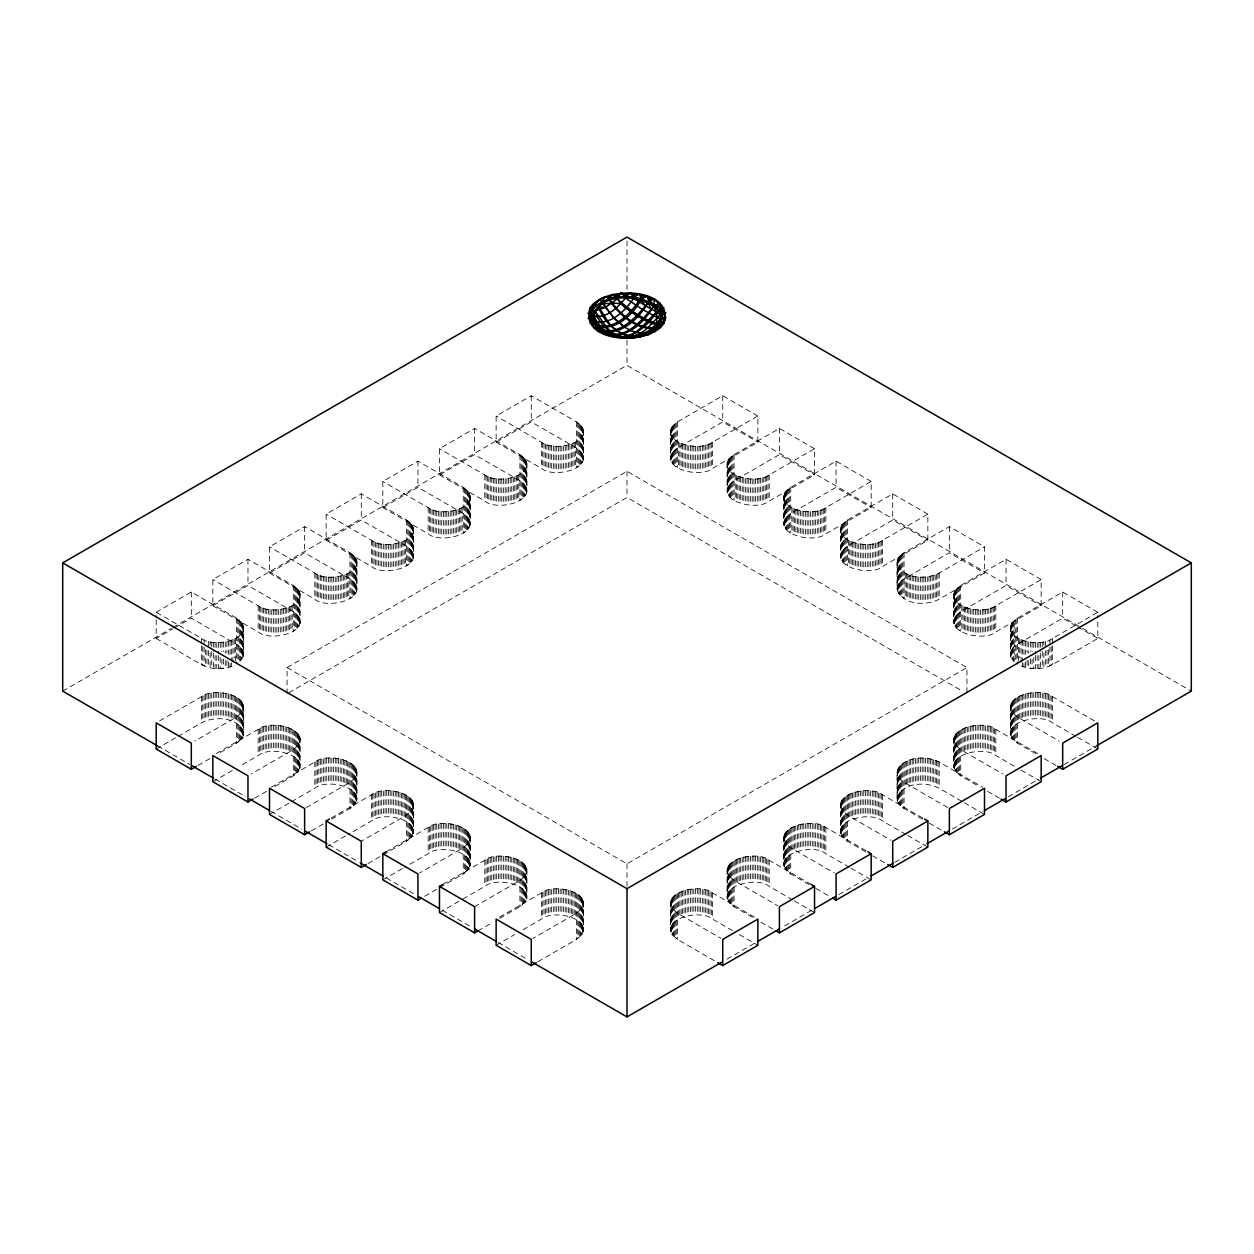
<?xml version="1.0" encoding="UTF-8"?>
<svg xmlns="http://www.w3.org/2000/svg" width="1254" height="1254" viewBox="0 0 1254 1254"><rect width="100%" height="100%" fill="white"/><g stroke="black" fill="none" stroke-linecap="round" stroke-linejoin="round"><path stroke-width="0.75" stroke-dasharray="5 3.75" d="M156.186 612.281L191.313 591.998L236.63 618.175C260.597 637.251 214.073 649.541 201.502 638.443L156.186 612.281L156.186 617.893M243.684 627.988L243.621 655.137L239.859 661.657L239.859 620.479M159.54 720.909L201.502 696.675C214.073 685.577 260.597 697.867 236.63 716.959L194.668 741.177M243.684 707.146L243.684 733.308L242.696 737.227L237.805 742.399L218.165 753.779M269.5 573.031L314.817 599.193C327.388 610.29 373.911 598.001 349.944 578.909L304.628 552.748L269.5 573.031L269.5 546.854L304.628 526.586L349.944 552.748C373.911 571.84 327.388 584.129 314.817 573.031L269.5 546.854M331.479 819.207L349.944 808.548C373.911 789.456 327.388 777.166 314.817 788.264L291.32 801.839M326.15 540.317L371.482 566.479C384.053 577.577 430.561 565.288 406.609 546.211L361.277 520.034L326.15 540.317L326.15 514.156L361.277 493.872L406.609 520.034C430.561 539.126 384.053 551.415 371.482 540.317L326.15 514.156M383.097 854.82L406.609 841.262C430.561 822.169 384.053 809.88 371.482 820.978L347.969 834.537M382.815 507.604L428.131 533.781C440.703 544.863 487.226 532.574 463.259 513.497L417.943 487.32L382.815 507.604L382.815 481.442L417.943 461.158L463.259 487.32C487.226 506.412 440.703 518.701 428.131 507.604L382.815 481.442M439.762 887.534L463.259 873.96C487.226 854.883 440.703 842.594 428.131 853.692L404.634 867.251M439.464 474.89L484.796 501.067C497.368 512.165 543.875 499.876 519.924 480.784L474.592 454.622L439.464 474.89L439.464 448.728L474.592 428.445L519.924 454.622C543.875 473.698 497.368 485.988 484.796 474.89L439.464 448.728M499.782 918.304L519.924 906.673C543.875 887.597 497.368 875.308 484.796 886.39L461.284 899.964M496.129 442.192L541.446 468.353C554.017 479.451 600.541 467.162 576.574 448.07L531.257 421.908L496.129 442.192L496.129 416.014L531.257 395.731L576.574 421.908C600.541 440.985 554.017 453.274 541.446 442.192L496.129 416.014M537.966 961.677L576.574 939.387C600.541 920.295 554.017 908.006 541.446 919.104L521.303 930.734M757.871 416.014L722.743 395.731L677.426 421.908C653.459 440.985 699.983 453.274 712.554 442.192L757.871 416.014L757.871 442.192L712.554 468.353C699.983 479.451 653.459 467.162 677.426 448.07L722.743 421.908L757.871 442.192M754.516 917.16L712.554 892.942C699.983 881.844 653.459 894.133 677.426 913.21L721.066 938.415M814.536 448.728L779.408 428.445L734.076 454.622C710.125 473.698 756.632 485.988 769.204 474.89L814.536 448.728L814.536 474.905L769.204 501.067C756.632 512.165 710.125 499.876 734.076 480.784L779.408 454.622L814.536 474.905M811.181 884.462L769.204 860.228C756.632 849.13 710.125 861.42 734.076 880.512L777.731 905.701M871.185 481.442L836.057 461.158L790.741 487.32C766.774 506.412 813.297 518.701 825.869 507.604L871.185 481.442L871.185 507.604L825.869 533.781C813.297 544.863 766.774 532.589 790.741 513.497L836.057 487.32L871.185 507.604M866.153 850.776L825.869 827.515C813.297 816.417 766.774 828.706 790.741 847.798L834.38 872.988M897.018 562.56L898.522 557.716L902.88 553.469L949.372 526.586L984.5 546.854L984.5 573.031L939.183 599.193C926.11 606.168 901.72 605.321 897.018 588.737L897.018 562.56C901.72 579.144 926.11 580.006 939.183 573.031L984.5 546.854M897.018 588.737L898.522 583.878L902.88 579.646L949.372 552.748L984.5 573.031M922.521 819.207L902.88 807.811L897.989 802.638L897.018 798.735L897.018 772.558C901.72 755.974 926.11 755.112 939.183 762.087L982.822 787.293M897.018 798.735C901.72 782.151 926.11 781.289 939.183 788.264L962.68 801.839M1041.165 579.567L1006.037 559.284L960.705 585.461C936.754 604.538 983.261 616.827 995.833 605.745L1041.165 579.567L1041.165 605.745L995.833 631.906C983.261 643.004 936.754 630.715 960.705 611.623L1006.037 585.461L1041.165 605.745M1037.795 753.607L995.833 729.389C983.261 718.291 936.754 730.58 960.705 749.673L1002.683 773.89M1097.814 612.281L1062.687 591.998L1017.37 618.175C993.403 637.251 1039.927 649.541 1052.498 638.443L1097.814 612.281L1097.814 617.893M1094.46 720.909L1052.498 696.675C1039.927 685.577 993.403 697.867 1017.37 716.959L1059.332 741.177M212.835 605.745L258.167 631.906C270.739 643.004 317.246 630.715 293.295 611.623L247.963 585.461L212.835 605.745L212.835 579.567L247.963 559.284L293.295 585.461C317.246 604.538 270.739 616.827 258.167 605.745L212.835 579.567M274.83 786.493L293.295 775.834C317.246 756.742 270.739 744.453 258.167 755.551L239.702 766.21M927.85 514.156L892.723 493.872L847.39 520.034C823.439 539.126 869.947 551.415 882.518 540.317L927.85 514.156L927.85 540.317L882.518 566.494C869.947 577.577 823.439 565.288 847.39 546.211L892.723 520.034L927.85 540.317M922.803 818.063L882.518 794.801C869.947 783.719 823.439 795.992 847.39 815.084L891.045 840.29M62.7 691.111L171.155 628.505M172.848 627.517L627 365.322L1081.152 627.517M156.186 619.758L156.186 638.443L172.911 628.787M174.588 627.831L191.313 618.175L237.805 645.058L242.163 649.306L243.684 654.149M287.056 693.728L287.056 667.567L627 471.3L966.944 667.567L966.944 693.728M156.186 749.014L176.328 737.383M178.005 736.411L201.502 722.837C214.575 715.862 238.965 716.724 243.684 733.308M288.749 692.757L627 497.462L961.865 690.797M216.19 753.607L258.167 729.389C270.739 718.291 317.246 730.58 293.295 749.657L251.317 773.89M198.022 765.41L209.779 758.623M212.835 781.728L232.978 770.097M271.178 787.293L314.817 762.087C327.388 751.005 373.911 763.294 349.944 782.371L306.305 807.576M254.687 798.124L266.428 791.337M269.5 814.426L289.643 802.795M331.197 818.063L371.482 794.801C384.053 783.719 430.561 795.992 406.609 815.084L361.277 841.262M311.337 830.838L324.77 823.079M326.15 847.14L346.292 835.509M386.169 851.748L428.131 827.515C440.703 816.417 487.226 828.706 463.259 847.798L419.62 872.988M368.002 863.551L381.42 855.792M382.815 879.853L402.957 868.223M442.819 884.462L484.796 860.228C497.368 849.13 543.875 861.42 519.924 880.512L474.592 906.673M424.651 896.249L438.085 888.506M439.464 912.567L459.607 900.936M499.484 917.16L541.446 892.942C554.017 881.844 600.541 894.133 576.574 913.21L532.934 938.415M477.946 930.907L493.057 922.176M287.056 667.567L627 863.818L966.944 667.567M496.129 945.281L514.595 934.606M1076.073 625.903L1062.687 618.175L1017.37 644.337C1010.536 647.142 1007.573 656.908 1014.141 661.657L1014.141 620.479M1021.085 665.921C1031.054 669.918 1042.952 669.73 1052.498 664.62L1097.814 638.443L1097.814 619.758M732.697 930.734L712.554 919.104C699.983 908.006 653.459 920.295 677.426 939.387L716.034 961.677M792.716 899.964L769.204 886.39C756.632 875.308 710.125 887.597 734.076 906.673L754.218 918.304M849.366 867.251L825.869 853.692C813.297 842.594 766.774 854.883 790.741 873.96L814.238 887.534M906.031 834.537L882.518 820.978C869.947 809.88 823.439 822.169 847.39 841.262L870.903 854.82M1014.298 766.21L995.833 755.551C983.261 744.453 936.754 756.742 960.705 775.834L979.17 786.493M1075.995 736.411L1052.498 722.837C1039.927 711.755 993.403 724.044 1017.37 743.12L1035.835 753.779M726.975 959.185L755.786 942.553M784.596 925.922L811.714 910.263M838.832 894.619L867.627 877.988M894.745 862.329L925.248 844.71M952.366 829.066L982.87 811.448M1008.279 796.776L1038.782 779.173M1064.207 764.485L1096.404 745.895M156.186 638.443L201.502 664.62C211.048 669.73 222.946 669.918 232.915 665.921M1082.845 628.505L1191.3 691.111M1077.75 626.859L1097.814 638.443M1077.672 737.383L1097.814 749.014M1044.221 758.623L1055.978 765.41M1021.022 770.097L1041.165 781.728M987.572 791.337L999.313 798.124M964.357 802.795L984.5 814.426M947.695 807.576L902.88 781.65L898.522 777.417L897.018 772.558M929.23 823.079L942.663 830.838M907.708 835.509L927.85 847.14M872.58 855.792L885.998 863.551M851.043 868.223L871.185 879.853M815.915 888.506L829.349 896.249M794.393 900.936L814.536 912.567M760.943 922.176L776.054 930.907M739.405 934.606L757.871 945.281M157.596 745.895L189.793 764.485M215.218 779.173L245.721 796.776M271.13 811.448L301.634 829.066M328.752 844.71L359.255 862.329M386.373 877.988L415.168 894.619M442.286 910.263L469.404 925.922M498.214 942.553L527.025 959.185M1062.687 591.998L1062.687 618.175M1052.498 638.443L1052.498 644.054M1052.498 645.92L1052.498 664.62M1052.498 696.675L1052.498 722.837M1051.228 646.594L1051.228 665.294M1051.228 696.001L1051.228 722.163M1049.896 639.744L1049.896 645.355M1049.896 647.221L1049.896 665.921M1049.896 695.374L1049.896 721.552M1048.485 649.65L1048.485 666.485M1048.485 694.81L1048.485 720.987M1047.012 650.168L1047.012 666.987M1047.012 694.308L1047.012 720.47M1045.475 641.264L1045.475 648.741M1045.475 650.607L1045.475 667.426M1045.475 693.87L1045.475 720.031M1043.892 641.64L1043.892 645.371M1043.892 652.848L1043.892 667.802M1043.892 693.478L1043.892 719.655M1042.262 641.954L1042.262 649.431M1042.262 651.296L1042.262 668.116M1042.262 693.164L1042.262 719.341M1040.601 642.189L1040.601 651.547M1040.601 653.412L1040.601 668.366M1040.601 692.929L1040.601 719.091M1038.908 642.377L1038.908 647.973M1038.908 655.45L1038.908 668.539M1038.908 692.757L1038.908 718.918M1037.215 642.471L1037.215 648.083M1037.215 655.56L1037.215 668.648M1037.215 692.647L1037.215 718.808M1035.49 642.518L1035.49 653.726M1035.49 655.591L1035.49 668.68M1035.49 692.616L1035.49 718.777M1033.782 642.471L1033.782 649.948M1033.782 657.425L1033.782 668.648M1033.782 692.647L1033.782 718.808M1032.073 642.377L1032.073 651.719M1032.073 659.196L1032.073 668.539M1032.073 692.757L1032.073 718.918M1030.38 642.189L1030.38 651.547M1030.38 659.024L1030.38 668.366M1030.38 692.929L1030.38 719.091M1028.719 641.954L1028.719 653.162M1028.719 660.639L1028.719 668.116M1028.719 693.164L1028.719 719.341M1027.089 641.64L1027.089 652.848M1027.089 660.325L1027.089 667.802M1027.089 693.478L1027.089 719.655M1025.506 641.264L1025.506 654.337M1025.506 661.814L1025.506 667.426M1025.506 693.87L1025.506 720.031M1023.969 640.81L1023.969 655.764M1023.969 663.241L1023.969 666.987M1023.969 694.308L1023.969 720.47M1022.496 640.308L1022.496 660.874M1022.496 662.739L1022.496 666.485M1022.496 694.81L1022.496 720.987M1021.085 639.744L1021.085 662.175M1021.085 695.374L1021.085 721.552M1019.753 639.117L1019.753 657.817M1019.753 696.001L1019.753 722.163M1018.499 638.443L1018.499 662.755M1018.499 696.675L1018.499 722.837M1017.37 618.175L1017.37 663.962M1017.37 697.334L1017.37 743.12M1016.195 618.896L1016.195 663.241M1016.195 698.055L1016.195 742.399M1015.113 619.664L1015.113 662.473M1015.113 698.823L1015.113 741.631M1014.141 699.638L1014.141 740.816M1013.263 621.326L1013.263 660.795M1013.263 700.484L1013.263 739.954M1012.495 622.219L1012.495 659.917M1012.495 701.378L1012.495 739.076M1011.837 623.128L1011.837 658.993M1011.837 702.287L1011.837 738.167M1011.304 624.069L1011.304 658.068M1011.304 703.228L1011.304 737.227M1010.881 625.025L1010.881 657.096M1010.881 704.184L1010.881 736.255M1010.567 626.012L1010.567 656.124M1010.567 705.171L1010.567 735.283M1010.379 626.984L1010.379 655.137M1010.379 706.159L1010.379 734.295M1006.037 559.284L1006.037 585.461M995.833 605.745L995.833 631.906M995.833 729.389L995.833 755.551M994.579 606.419L994.579 632.58M994.579 728.715L994.579 754.877M993.246 607.03L993.246 633.207M993.246 728.088L993.246 754.25M991.836 607.594L991.836 633.772M991.836 727.524L991.836 753.685M990.362 608.112L990.362 634.273M990.362 727.022L990.362 753.184M988.826 608.551L988.826 634.712M988.826 726.568L988.826 752.745M987.243 608.927L987.243 635.104M987.243 726.191L987.243 752.369M985.613 609.24L985.613 635.417M985.613 725.878L985.613 752.055M983.951 609.491L983.951 635.653M983.951 725.643L983.951 751.804M982.258 609.663L982.258 635.825M982.258 725.455L982.258 751.632M980.55 609.773L980.55 635.935M980.55 725.361L980.55 751.522M978.841 609.805L978.841 635.966M978.841 725.314L978.841 751.491M977.117 609.773L977.117 635.935M977.117 725.361L977.117 751.522M975.424 609.663L975.424 635.825M975.424 725.455L975.424 751.632M973.731 609.491L973.731 635.653M973.731 725.643L973.731 751.804M972.069 609.24L972.069 635.417M972.069 725.878L972.069 752.055M970.439 608.927L970.439 635.104M970.439 726.191L970.439 752.369M968.856 608.551L968.856 634.712M968.856 726.568L968.856 752.745M967.32 608.112L967.32 634.273M967.32 727.022L967.32 753.184M965.846 607.594L965.846 633.772M965.846 727.524L965.846 753.685M964.436 607.03L964.436 633.207M964.436 728.088L964.436 754.25M963.103 606.419L963.103 632.58M963.103 728.715L963.103 754.877M961.834 605.745L961.834 631.906M961.834 729.389L961.834 755.551M960.705 585.461L960.705 631.248M960.705 730.032L960.705 775.834M959.545 586.182L959.545 630.527M959.545 730.768L959.545 775.113M958.464 586.95L958.464 629.759M958.464 731.537L958.464 774.329M957.476 587.765L957.476 628.944M957.476 732.352L957.476 773.53M956.614 588.628L956.614 628.097M956.614 733.198L956.614 772.668M955.846 589.505L955.846 627.204M955.846 734.092L955.846 771.79M955.187 590.415L955.187 626.295M955.187 735.001L955.187 770.865M954.639 591.355L954.639 625.354M954.639 735.941L954.639 769.925M954.216 592.327L954.216 624.398M954.216 736.897L954.216 768.968M953.918 593.299L953.918 623.41M953.918 737.869L953.918 767.997M953.73 594.286L953.73 622.423M953.73 738.857L953.73 767.009M949.372 526.586L949.372 552.748M939.183 573.031L939.183 599.193M939.183 762.087L939.183 788.264M937.929 573.705L937.929 599.867M937.929 761.413L937.929 787.59M936.581 574.332L936.581 600.494M936.581 760.802L936.581 786.963M935.17 574.896L935.17 601.058M935.17 760.237L935.17 786.399M933.697 575.398L933.697 601.559M933.697 759.72L933.697 785.897M932.161 575.837L932.161 602.014M932.161 759.281L932.161 785.459M930.578 576.213L930.578 602.39M930.578 758.905L930.578 785.067M928.948 576.526L928.948 602.704M928.948 758.592L928.948 784.753M927.286 576.777L927.286 602.939M927.286 758.341L927.286 784.518M925.609 576.95L925.609 603.127M925.609 758.168L925.609 784.346M923.9 577.059L923.9 603.221M923.9 758.059L923.9 784.236M922.176 577.091L922.176 603.268M922.176 758.027L922.176 784.205M920.467 577.059L920.467 603.221M920.467 758.059L920.467 784.236M918.759 576.95L918.759 603.127M918.759 758.168L918.759 784.346M917.066 576.777L917.066 602.939M917.066 758.341L917.066 784.518M915.404 576.526L915.404 602.704M915.404 758.592L915.404 784.753M913.774 576.213L913.774 602.39M913.774 758.905L913.774 785.067M912.191 575.837L912.191 602.014M912.191 759.281L912.191 785.459M910.655 575.398L910.655 601.559M910.655 759.72L910.655 785.897M909.181 574.896L909.181 601.058M909.181 760.237L909.181 786.399M907.771 574.332L907.771 600.494M907.771 760.802L907.771 786.963M906.438 573.705L906.438 599.867M906.438 761.413L906.438 787.59M905.184 573.031L905.184 599.193M905.184 762.087L905.184 788.264M904.056 552.748L904.056 598.55M904.056 762.745L904.056 808.548M902.88 553.469L902.88 597.813M902.88 763.467L902.88 807.811M901.798 554.252L901.798 597.045M901.798 764.25L901.798 807.043M900.827 555.052L900.827 596.23M900.827 765.065L900.827 806.228M899.949 555.914L899.949 595.384M899.949 765.912L899.949 805.381M899.181 556.792L899.181 594.49M899.181 766.79L899.181 804.504M898.522 557.716L898.522 593.581M898.522 767.714L898.522 803.579M897.989 558.657L897.989 592.64M897.989 768.655L897.989 802.638M897.566 559.613L897.566 591.684M897.566 769.611L897.566 801.682M897.253 560.585L897.253 590.712M897.253 770.583L897.253 800.71M892.723 493.872L892.723 520.034M882.518 540.317L882.518 566.494M882.518 794.801L882.518 820.978M881.264 540.991L881.264 567.169M881.264 794.127L881.264 820.304M879.932 541.618L879.932 567.78M879.932 793.516L879.932 819.677M878.521 542.183L878.521 568.344M878.521 792.951L878.521 819.113M877.048 542.684L877.048 568.861M877.048 792.434L877.048 818.611M875.511 543.123L875.511 569.3M875.511 791.995L875.511 818.157M873.928 543.515L873.928 569.677M873.928 791.619L873.928 817.78M872.298 543.828L872.298 569.99M872.298 791.305L872.298 817.467M870.637 544.064L870.637 570.241M870.637 791.055L870.637 817.232M868.944 544.236L868.944 570.413M868.944 790.882L868.944 817.044M867.235 544.346L867.235 570.523M867.235 790.772L867.235 816.95M865.526 544.377L865.526 570.554M865.526 790.741L865.526 816.903M863.802 544.346L863.802 570.523M863.802 790.772L863.802 816.95M862.109 544.236L862.109 570.413M862.109 790.882L862.109 817.044M860.416 544.064L860.416 570.241M860.416 791.055L860.416 817.232M858.755 543.828L858.755 569.99M858.755 791.305L858.755 817.467M857.125 543.515L857.125 569.677M857.125 791.619L857.125 817.78M855.541 543.123L855.541 569.3M855.541 791.995L855.541 818.157M854.005 542.684L854.005 568.861M854.005 792.434L854.005 818.611M852.532 542.183L852.532 568.344M852.532 792.951L852.532 819.113M851.121 541.618L851.121 567.78M851.121 793.516L851.121 819.677M849.789 540.991L849.789 567.169M849.789 794.127L849.789 820.304M848.535 540.317L848.535 566.494M848.535 794.801L848.535 820.978M847.39 520.034L847.39 565.836M847.39 795.459L847.39 841.262M846.231 520.771L846.231 565.115M846.231 796.18L846.231 840.525M845.149 521.539L845.149 564.331M845.149 796.948L845.149 839.757M844.177 522.354L844.177 563.516M844.177 797.763L844.177 838.942M843.299 523.2L843.299 562.67M843.299 798.626L843.299 838.095M842.531 524.094L842.531 561.792M842.531 799.503L842.531 837.202M841.873 525.003L841.873 560.867M841.873 800.428L841.873 836.293M841.324 525.943L841.324 559.927M841.324 801.369L841.324 835.352M840.901 526.899L840.901 558.971M840.901 802.325L840.901 834.396M840.603 527.871L840.603 557.999M840.603 803.297L840.603 833.408M836.057 461.158L836.057 487.32M825.869 507.604L825.869 533.781M825.869 827.515L825.869 853.692M824.615 508.278L824.615 534.455M824.615 826.841L824.615 853.002M823.267 508.905L823.267 535.066M823.267 826.214L823.267 852.391M821.856 509.469L821.856 535.63M821.856 825.649L821.856 851.827M820.382 509.97L820.382 536.148M820.382 825.148L820.382 851.325M818.846 510.425L818.846 536.587M818.846 824.709L818.846 850.87M817.263 510.801L817.263 536.963M817.263 824.333L817.263 850.494M815.633 511.115L815.633 537.276M815.633 824.019L815.633 850.181M813.971 511.35L813.971 537.527M813.971 823.768L813.971 849.93M812.294 511.538L812.294 537.7M812.294 823.596L812.294 849.757M810.586 511.632L810.586 537.809M810.586 823.486L810.586 849.648M808.861 511.679L808.861 537.841M808.861 823.455L808.861 849.616M807.153 511.632L807.153 537.809M807.153 823.486L807.153 849.648M805.444 511.538L805.444 537.7M805.444 823.596L805.444 849.757M803.751 511.35L803.751 537.527M803.751 823.768L803.751 849.93M802.09 511.115L802.09 537.276M802.09 824.019L802.09 850.181M800.475 510.801L800.475 536.963M800.475 824.333L800.475 850.494M798.876 510.425L798.876 536.587M798.876 824.709L798.876 850.87M797.356 509.97L797.356 536.148M797.34 825.148L797.34 851.325M795.867 509.469L795.867 535.63M795.867 825.649L795.867 851.827M794.456 508.905L794.456 535.066M794.456 826.214L794.456 852.391M793.124 508.278L793.124 534.455M793.124 826.841L793.124 853.002M791.87 507.604L791.87 533.781M791.87 827.515L791.87 853.692M790.741 487.32L790.741 533.122M790.741 828.173L790.741 873.96M789.565 488.057L789.565 532.401M789.565 828.894L789.565 873.239M788.5 488.825L788.5 531.633M788.5 829.662L788.5 872.471M787.512 489.64L787.512 530.818M787.512 830.477L787.512 871.655M786.634 490.486L786.634 529.956M786.634 831.339L786.634 870.809M785.866 491.38L785.866 529.078M785.866 832.217L785.866 869.915M785.208 492.289L785.208 528.153M785.208 833.126L785.208 869.006M784.675 493.23L784.675 527.213M784.675 834.067L784.675 868.066M784.252 494.186L784.252 526.257M784.252 835.039L784.252 867.11M783.938 495.173L783.938 525.285M783.938 836.01L783.938 866.122M783.766 496.145L783.766 524.297M783.766 836.998L783.766 865.135M779.408 428.445L779.408 454.622M769.204 474.89L769.204 501.067M769.204 860.228L769.204 886.39M767.95 475.579L767.95 501.741M767.95 859.554L767.95 885.716M766.617 476.191L766.617 502.368M766.617 858.927L766.617 885.105M765.206 476.755L765.206 502.932M765.206 858.363L765.206 884.54M763.733 477.257L763.733 503.434M763.733 857.861L763.733 884.023M762.197 477.711L762.197 503.873M762.197 857.422L762.197 883.584M760.614 478.087L760.614 504.249M760.614 857.031L760.614 883.208M758.983 478.401L758.983 504.563M758.983 856.717L758.983 882.894M757.322 478.652L757.322 504.813M757.322 856.482L757.322 882.644M755.629 478.824L755.629 504.986M755.629 856.31L755.629 882.471M753.92 478.934L753.92 505.096M753.92 856.2L753.92 882.361M752.212 478.965L752.212 505.127M752.212 856.168L752.212 882.33M750.503 478.934L750.503 505.096M750.503 856.2L750.503 882.361M748.795 478.824L748.795 504.986M748.795 856.31L748.795 882.471M747.102 478.652L747.102 504.813M747.102 856.482L747.102 882.644M745.44 478.401L745.44 504.563M745.44 856.717L745.44 882.894M743.81 478.087L743.81 504.249M743.81 857.031L743.81 883.208M742.227 477.711L742.227 503.873M742.227 857.422L742.227 883.584M740.691 477.257L740.691 503.434M740.691 857.861L740.691 884.023M739.217 476.755L739.217 502.932M739.217 858.363L739.217 884.54M737.807 476.191L737.807 502.368M737.807 858.927L737.807 885.105M736.474 475.579L736.474 501.741M736.474 859.554L736.474 885.716M735.22 474.89L735.22 501.067M735.22 860.228L735.22 886.39M734.076 454.622L734.076 500.409M734.076 860.887L734.076 906.673M732.916 455.343L732.916 499.688M732.916 861.608L732.916 905.952M731.834 456.111L731.834 498.92M731.834 862.376L731.834 905.184M730.863 456.926L730.863 498.104M730.863 863.191L730.863 904.369M729.985 457.773L729.985 497.242M729.985 864.037L729.985 903.507M729.217 458.666L729.217 496.365M729.217 864.931L729.217 902.629M728.558 459.575L728.558 495.455M728.558 865.84L728.558 901.704M728.01 460.516L728.01 494.515M728.01 866.78L728.01 900.78M727.586 461.488L727.586 493.543M727.586 867.737L727.586 899.808M727.289 462.46L727.289 492.571M727.289 868.724L727.289 898.836M727.101 463.447L727.101 491.584M727.101 869.696L727.101 897.848M722.743 395.731L722.743 421.908M712.554 442.192L712.554 468.353M712.554 892.942L712.554 919.104M711.3 442.866L711.3 469.027M711.3 892.268L711.3 918.43M709.952 443.477L709.952 469.654M709.952 891.641L709.952 917.803M708.557 444.041L708.557 470.219M708.557 891.077L708.557 917.238M707.068 444.559L707.068 470.72M707.068 890.575L707.068 916.737M705.547 444.998L705.547 471.159M705.547 890.121L705.547 916.298M703.949 445.374L703.949 471.551M703.949 889.744L703.949 915.922M702.334 445.687L702.334 471.865M702.334 889.431L702.334 915.608M700.657 445.938L700.657 472.1M700.657 889.196L700.657 915.357M698.98 446.111L698.98 472.272M698.98 889.008L698.98 915.185M697.271 446.22L697.271 472.382M697.271 888.914L697.271 915.075M695.562 446.252L695.562 472.413M695.547 888.867L695.547 915.044M693.838 446.22L693.838 472.382M693.838 888.914L693.838 915.075M692.13 446.111L692.13 472.272M692.13 889.008L692.13 915.185M690.452 445.938L690.452 472.1M690.452 889.196L690.452 915.357M688.775 445.687L688.775 471.865M688.775 889.431L688.775 915.608M687.161 445.374L687.161 471.551M687.161 889.744L687.161 915.922M685.562 444.998L685.562 471.159M685.562 890.121L685.562 916.298M684.041 444.559L684.041 470.72M684.041 890.575L684.041 916.737M682.552 444.041L682.552 470.219M682.552 891.077L682.552 917.238M681.157 443.477L681.157 469.654M681.157 891.641L681.157 917.803M679.809 442.866L679.809 469.027M679.809 892.268L679.809 918.43M678.555 442.192L678.555 468.353M678.555 892.942L678.555 919.104M677.426 421.908L677.426 467.695M677.426 893.585L677.426 939.387M676.251 422.629L676.251 466.974M676.251 894.321L676.251 938.666M675.185 423.397L675.185 466.206M675.185 895.09L675.185 937.882M674.197 424.213L674.197 465.391M674.197 895.905L674.197 937.083M673.32 425.075L673.32 464.544M673.32 896.751L673.32 936.221M672.552 425.952L672.552 463.651M672.552 897.645L672.552 935.343M671.893 426.877L671.893 462.742M671.893 898.554L671.893 934.418M671.36 427.802L671.36 461.801M671.36 899.494L671.36 933.478M670.937 428.774L670.937 460.845M670.937 900.45L670.937 932.521M670.624 429.746L670.624 459.857M670.624 901.422L670.624 931.55M670.451 430.733L670.451 458.886M670.451 902.41L670.451 930.562M627 240.972L627 289.549M627 340.053L627 365.322M627 471.3L627 497.462M627 863.818L627 889.995M583.549 430.733L583.549 458.886M583.549 902.41L583.549 930.562M583.376 429.746L583.376 459.857M583.376 901.422L583.376 931.55M583.063 428.774L583.063 460.845M583.063 900.45L583.063 932.521M582.64 427.802L582.64 461.801M582.64 899.494L582.64 933.478M582.107 426.877L582.107 462.742M582.107 898.554L582.107 934.418M581.448 425.952L581.448 463.651M581.448 897.645L581.448 935.343M580.68 425.075L580.68 464.544M580.68 896.751L580.68 936.221M579.803 424.213L579.803 465.391M579.803 895.905L579.803 937.083M578.815 423.397L578.815 466.206M578.815 895.09L578.815 937.882M577.749 422.629L577.749 466.974M577.749 894.321L577.749 938.666M576.574 421.908L576.574 467.695M576.574 893.585L576.574 939.387M575.445 442.192L575.445 468.353M575.445 892.942L575.445 919.104M574.191 442.866L574.191 469.027M574.191 892.268L574.191 918.43M572.843 443.477L572.843 469.654M572.843 891.641L572.843 917.803M571.448 444.041L571.448 470.219M571.448 891.077L571.448 917.238M569.959 444.559L569.959 470.72M569.959 890.575L569.959 916.737M568.438 444.998L568.438 471.159M568.438 890.121L568.438 916.298M566.839 445.374L566.839 471.551M566.839 889.744L566.839 915.922M565.225 445.687L565.225 471.865M565.225 889.431L565.225 915.608M563.548 445.938L563.548 472.1M563.548 889.196L563.548 915.357M561.87 446.111L561.87 472.272M561.87 889.008L561.87 915.185M560.162 446.22L560.162 472.382M560.162 888.914L560.162 915.075M558.453 446.252L558.453 472.413M558.438 888.867L558.438 915.044M556.729 446.22L556.729 472.382M556.729 888.914L556.729 915.075M555.02 446.111L555.02 472.272M555.02 889.008L555.02 915.185M553.343 445.938L553.343 472.1M553.343 889.196L553.343 915.357M551.666 445.687L551.666 471.865M551.666 889.431L551.666 915.608M550.051 445.374L550.051 471.551M550.051 889.744L550.051 915.922M548.453 444.998L548.453 471.159M548.453 890.121L548.453 916.298M546.932 444.559L546.932 470.72M546.932 890.575L546.932 916.737M545.443 444.041L545.443 470.219M545.443 891.077L545.443 917.238M544.048 443.477L544.048 469.654M544.048 891.641L544.048 917.803M542.7 442.866L542.7 469.027M542.7 892.268L542.7 918.43M541.446 442.192L541.446 468.353M541.446 892.942L541.446 919.104M531.257 395.731L531.257 421.908M526.899 463.447L526.899 491.584M526.899 869.696L526.899 897.848M526.711 462.46L526.711 492.571M526.711 868.724L526.711 898.836M526.414 461.488L526.414 493.543M526.414 867.737L526.414 899.808M525.99 460.516L525.99 494.515M525.99 866.78L525.99 900.78M525.442 459.575L525.442 495.455M525.442 865.84L525.442 901.704M524.783 458.666L524.783 496.365M524.783 864.931L524.783 902.629M524.015 457.773L524.015 497.242M524.015 864.037L524.015 903.507M523.137 456.926L523.137 498.104M523.137 863.191L523.137 904.369M522.166 456.111L522.166 498.92M522.166 862.376L522.166 905.184M521.084 455.343L521.084 499.688M521.084 861.608L521.084 905.952M519.924 454.622L519.924 500.409M519.924 860.887L519.924 906.673M518.78 474.89L518.78 501.067M518.78 860.228L518.78 886.39M517.526 475.579L517.526 501.741M517.526 859.554L517.526 885.716M516.193 476.191L516.193 502.368M516.193 858.927L516.193 885.105M514.783 476.755L514.783 502.932M514.783 858.363L514.783 884.54M513.309 477.257L513.309 503.434M513.309 857.861L513.309 884.023M511.773 477.711L511.773 503.873M511.773 857.422L511.773 883.584M510.19 478.087L510.19 504.249M510.19 857.031L510.19 883.208M508.56 478.401L508.56 504.563M508.56 856.717L508.56 882.894M506.898 478.652L506.898 504.813M506.898 856.482L506.898 882.644M505.205 478.824L505.205 504.986M505.205 856.31L505.205 882.471M503.497 478.934L503.497 505.096M503.497 856.2L503.497 882.361M501.788 478.965L501.788 505.127M501.788 856.168L501.788 882.33M500.08 478.934L500.08 505.096M500.08 856.2L500.08 882.361M498.371 478.824L498.371 504.986M498.371 856.31L498.371 882.471M496.678 478.652L496.678 504.813M496.678 856.482L496.678 882.644M495.017 478.401L495.017 504.563M495.017 856.717L495.017 882.894M493.386 478.087L493.386 504.249M493.386 857.031L493.386 883.208M491.803 477.711L491.803 503.873M491.803 857.422L491.803 883.584M490.267 477.257L490.267 503.434M490.267 857.861L490.267 884.023M488.794 476.755L488.794 502.932M488.794 858.363L488.794 884.54M487.383 476.191L487.383 502.368M487.383 858.927L487.383 885.105M486.05 475.579L486.05 501.741M486.05 859.554L486.05 885.716M484.796 474.89L484.796 501.067M484.796 860.228L484.796 886.39M474.592 428.445L474.592 454.622M470.234 496.145L470.234 524.297M470.234 836.998L470.234 865.135M470.062 495.158L470.062 525.285M470.062 836.01L470.062 866.122M469.748 494.186L469.748 526.257M469.748 835.039L469.748 867.094M469.325 493.23L469.325 527.213M469.325 834.067L469.325 868.066M468.792 492.289L468.792 528.153M468.792 833.126L468.792 869.006M468.134 491.38L468.134 529.078M468.134 832.217L468.134 869.915M467.366 490.486L467.366 529.956M467.366 831.339L467.366 870.809M466.488 489.64L466.488 530.818M466.488 830.477L466.488 871.655M465.5 488.825L465.5 531.618M465.5 829.662L465.5 872.471M464.435 488.057L464.435 532.401M464.435 828.894L464.435 873.239M463.259 487.32L463.259 533.122M463.259 828.173L463.259 873.96M462.13 507.604L462.13 533.781M462.13 827.515L462.13 853.692M460.876 508.278L460.876 534.455M460.876 826.841L460.876 853.002M459.544 508.905L459.544 535.066M459.544 826.214L459.544 852.391M458.133 509.469L458.133 535.63M458.133 825.649L458.133 851.827M456.66 509.97L456.66 536.148M456.644 825.148L456.644 851.309M455.124 510.425L455.124 536.587M455.124 824.709L455.124 850.87M453.525 510.801L453.525 536.963M453.525 824.333L453.525 850.494M451.91 511.115L451.91 537.276M451.91 824.019L451.91 850.181M450.249 511.35L450.249 537.527M450.249 823.768L450.249 849.93M448.556 511.538L448.556 537.7M448.556 823.596L448.556 849.757M446.847 511.632L446.847 537.809M446.847 823.486L446.847 849.648M445.139 511.679L445.139 537.841M445.139 823.455L445.139 849.616M443.414 511.632L443.414 537.809M443.414 823.486L443.414 849.648M441.706 511.538L441.706 537.7M441.706 823.596L441.706 849.757M440.029 511.35L440.029 537.527M440.029 823.768L440.029 849.93M438.367 511.115L438.367 537.276M438.367 824.019L438.367 850.181M436.737 510.801L436.737 536.963M436.737 824.333L436.737 850.494M435.154 510.425L435.154 536.587M435.154 824.709L435.154 850.87M433.618 509.97L433.618 536.148M433.618 825.148L433.618 851.309M432.144 509.469L432.144 535.63M432.144 825.649L432.144 851.827M430.733 508.905L430.733 535.066M430.733 826.214L430.733 852.391M429.385 508.278L429.385 534.455M429.385 826.841L429.385 853.002M428.131 507.604L428.131 533.781M428.131 827.515L428.131 853.692M417.943 461.158L417.943 487.32M413.585 528.859L413.585 557.011M413.585 804.284L413.585 832.437M413.397 527.871L413.397 557.999M413.397 803.297L413.397 833.408M413.099 526.899L413.099 558.971M413.099 802.325L413.099 834.396M412.676 525.943L412.676 559.927M412.676 801.369L412.676 835.352M412.127 525.003L412.127 560.867M412.127 800.428L412.127 836.293M411.469 524.078L411.469 561.792M411.469 799.503L411.469 837.202M410.701 523.2L410.701 562.67M410.701 798.626L410.701 838.095M409.823 522.354L409.823 563.516M409.823 797.763L409.823 838.942M408.851 521.539L408.851 564.331M408.851 796.948L408.851 839.757M407.769 520.755L407.769 565.115M407.769 796.18L407.769 840.525M406.609 520.034L406.609 565.836M406.609 795.459L406.609 841.262M405.465 540.317L405.465 566.479M405.465 794.801L405.465 820.978M404.211 540.991L404.211 567.169M404.211 794.127L404.211 820.304M402.879 541.618L402.879 567.78M402.879 793.516L402.879 819.677M401.468 542.183L401.468 568.344M401.468 792.951L401.468 819.113M399.995 542.684L399.995 568.861M399.995 792.434L399.995 818.611M398.458 543.123L398.458 569.3M398.458 791.995L398.458 818.157M396.875 543.515L396.875 569.677M396.875 791.619L396.875 817.78M395.245 543.813L395.245 569.99M395.245 791.305L395.245 817.467M393.584 544.064L393.584 570.241M393.584 791.055L393.584 817.232M391.891 544.236L391.891 570.413M391.891 790.882L391.891 817.044M390.198 544.346L390.198 570.523M390.198 790.772L390.198 816.95M388.474 544.377L388.474 570.554M388.474 790.741L388.474 816.903M386.765 544.346L386.765 570.523M386.765 790.772L386.765 816.95M385.056 544.236L385.056 570.413M385.056 790.882L385.056 817.044M383.363 544.064L383.363 570.241M383.363 791.055L383.363 817.232M381.702 543.813L381.702 569.99M381.702 791.305L381.702 817.467M380.072 543.515L380.072 569.677M380.072 791.619L380.072 817.78M378.489 543.123L378.489 569.3M378.489 791.995L378.489 818.157M376.952 542.684L376.952 568.861M376.952 792.434L376.952 818.611M375.479 542.183L375.479 568.344M375.479 792.951L375.479 819.113M374.068 541.618L374.068 567.78M374.068 793.516L374.068 819.677M372.736 540.991L372.736 567.169M372.736 794.127L372.736 820.304M371.482 540.317L371.482 566.479M371.482 794.801L371.482 820.978M361.277 493.872L361.277 520.034M356.935 561.573L356.935 589.725M356.92 771.571L356.92 799.723M356.747 560.585L356.747 590.712M356.747 770.583L356.747 800.71M356.434 559.613L356.434 591.684M356.434 769.611L356.434 801.682M356.011 558.657L356.011 592.64M356.011 768.655L356.011 802.638M355.478 557.716L355.478 593.581M355.478 767.714L355.478 803.579M354.819 556.792L354.819 594.49M354.819 766.79L354.819 804.488M354.051 555.914L354.051 595.384M354.051 765.912L354.051 805.381M353.173 555.052L353.173 596.23M353.173 765.065L353.173 806.228M352.202 554.237L352.202 597.045M352.202 764.25L352.202 807.043M351.12 553.469L351.12 597.813M351.12 763.467L351.12 807.811M349.944 552.748L349.944 598.55M349.944 762.745L349.944 808.548M348.816 573.031L348.816 599.193M348.816 762.087L348.816 788.264M347.562 573.705L347.562 599.867M347.562 761.413L347.562 787.59M346.229 574.332L346.229 600.494M346.229 760.802L346.229 786.963M344.819 574.896L344.819 601.058M344.819 760.237L344.819 786.399M343.345 575.398L343.345 601.559M343.345 759.72L343.345 785.897M341.809 575.837L341.809 602.014M341.809 759.281L341.809 785.459M340.226 576.213L340.226 602.39M340.226 758.905L340.226 785.067M338.596 576.526L338.596 602.704M338.596 758.592L338.596 784.753M336.934 576.777L336.934 602.939M336.934 758.341L336.934 784.518M335.241 576.95L335.241 603.127M335.241 758.168L335.241 784.346M333.533 577.059L333.533 603.221M333.533 758.059L333.533 784.236M331.824 577.091L331.824 603.268M331.824 758.027L331.824 784.205M330.1 577.059L330.1 603.221M330.1 758.059L330.1 784.236M328.391 576.95L328.391 603.127M328.391 758.168L328.391 784.346M326.714 576.777L326.714 602.939M326.714 758.341L326.714 784.518M325.052 576.526L325.052 602.704M325.052 758.592L325.052 784.753M323.422 576.213L323.422 602.39M323.422 758.905L323.422 785.067M321.839 575.837L321.839 602.014M321.839 759.281L321.839 785.459M320.303 575.398L320.303 601.559M320.303 759.72L320.303 785.897M318.829 574.896L318.829 601.058M318.829 760.237L318.829 786.399M317.419 574.332L317.419 600.494M317.419 760.802L317.419 786.963M316.071 573.705L316.071 599.867M316.071 761.413L316.071 787.59M314.817 573.031L314.817 599.193M314.817 762.087L314.817 788.264M304.628 526.586L304.628 552.748M300.082 593.299L300.082 623.41M300.082 737.869L300.082 767.997M299.784 592.327L299.784 624.398M299.784 736.897L299.784 768.968M299.361 591.355L299.361 625.354M299.361 735.941L299.361 769.925M298.813 590.415L298.813 626.295M298.813 735.001L298.813 770.865M298.154 589.505L298.154 627.204M298.154 734.092L298.154 771.79M297.386 588.628L297.386 628.097M297.386 733.198L297.386 772.668M296.524 587.765L296.524 628.944M296.524 732.352L296.524 773.53M295.536 586.95L295.536 629.759M295.536 731.537L295.536 774.329M294.455 586.182L294.455 630.527M294.455 730.768L294.455 775.113M293.295 585.461L293.295 631.248M293.295 730.032L293.295 775.834M292.166 605.745L292.166 631.906M292.166 729.389L292.166 755.551M290.897 606.419L290.897 632.58M290.897 728.715L290.897 754.877M289.564 607.03L289.564 633.207M289.564 728.088L289.564 754.25M288.154 607.594L288.154 633.772M288.154 727.524L288.154 753.685M286.68 608.112L286.68 634.273M286.68 727.022L286.68 753.184M285.144 608.551L285.144 634.712M285.144 726.568L285.144 752.745M283.561 608.927L283.561 635.104M283.561 726.191L283.561 752.369M281.931 609.24L281.931 635.417M281.931 725.878L281.931 752.055M280.269 609.491L280.269 635.653M280.269 725.643L280.269 751.804M278.576 609.663L278.576 635.825M278.576 725.455L278.576 751.632M276.883 609.773L276.883 635.935M276.883 725.361L276.883 751.522M275.159 609.805L275.159 635.966M275.159 725.314L275.159 751.491M273.45 609.773L273.45 635.935M273.45 725.361L273.45 751.522M271.742 609.663L271.742 635.825M271.742 725.455L271.742 751.632M270.049 609.491L270.049 635.653M270.049 725.643L270.049 751.804M268.387 609.24L268.387 635.417M268.387 725.878L268.387 752.055M266.757 608.927L266.757 635.104M266.757 726.191L266.757 752.369M265.174 608.551L265.174 634.712M265.174 726.568L265.174 752.745M263.638 608.112L263.638 634.273M263.638 727.022L263.638 753.184M262.164 607.594L262.164 633.772M262.164 727.524L262.164 753.685M260.754 607.03L260.754 633.207M260.754 728.088L260.754 754.25M259.421 606.419L259.421 632.58M259.421 728.715L259.421 754.877M258.167 605.745L258.167 631.906M258.167 729.389L258.167 755.551M247.963 559.284L247.963 585.461M243.433 626.012L243.433 656.124M243.433 705.171L243.433 735.283M243.119 625.025L243.119 657.096M243.119 704.184L243.119 736.255M242.696 624.069L242.696 658.068M242.696 703.228L242.696 737.227M242.163 623.128L242.163 658.993M242.163 702.287L242.163 738.167M241.505 622.219L241.505 659.917M241.505 701.378L241.505 739.076M240.737 621.326L240.737 660.795M240.737 700.484L240.737 739.954M239.859 699.638L239.859 740.816M238.887 619.664L238.887 662.473M238.887 698.823L238.887 741.631M237.805 618.896L237.805 663.241M237.805 698.055L237.805 742.399M236.63 618.175L236.63 663.962M236.63 697.334L236.63 743.12M235.501 638.443L235.501 662.755M235.501 696.675L235.501 722.837M234.247 639.117L234.247 657.817M234.247 696.001L234.247 722.163M232.915 639.744L232.915 662.175M232.915 695.374L232.915 721.552M231.504 640.308L231.504 660.874M231.504 662.739L231.504 666.485M231.504 694.81L231.504 720.987M230.031 640.81L230.031 655.764M230.031 663.241L230.031 666.987M230.031 694.308L230.031 720.47M228.494 641.264L228.494 654.337M228.494 661.814L228.494 667.426M228.494 693.87L228.494 720.031M226.911 641.64L226.911 652.848M226.911 660.325L226.911 667.802M226.911 693.478L226.911 719.655M225.281 641.954L225.281 653.162M225.281 660.639L225.281 668.116M225.281 693.164L225.281 719.341M223.62 642.189L223.62 651.547M223.62 659.024L223.62 668.366M223.62 692.929L223.62 719.091M221.927 642.377L221.927 651.719M221.927 659.196L221.927 668.539M221.927 692.757L221.927 718.918M220.218 642.471L220.218 649.948M220.218 657.425L220.218 668.648M220.218 692.647L220.218 718.808M218.51 642.518L218.51 653.726M218.51 655.591L218.51 668.68M218.51 692.616L218.51 718.777M216.785 642.471L216.785 648.083M216.785 655.56L216.785 668.648M216.785 692.647L216.785 718.808M215.092 642.377L215.092 647.973M215.092 655.45L215.092 668.539M215.092 692.757L215.092 718.918M213.399 642.189L213.399 651.547M213.399 653.412L213.399 668.366M213.399 692.929L213.399 719.091M211.738 641.954L211.738 649.431M211.738 651.296L211.738 668.116M211.738 693.164L211.738 719.341M210.108 641.64L210.108 645.371M210.108 652.848L210.108 667.802M210.108 693.478L210.108 719.655M208.525 641.264L208.525 648.741M208.525 650.607L208.525 667.426M208.525 693.87L208.525 720.031M206.988 650.168L206.988 666.987M206.988 694.308L206.988 720.47M205.515 649.65L205.515 666.485M205.515 694.81L205.515 720.987M204.104 639.744L204.104 645.355M204.104 647.221L204.104 665.921M204.104 695.374L204.104 721.552M202.772 646.594L202.772 665.294M202.772 696.001L202.772 722.163M201.502 638.443L201.502 644.054M201.502 645.92L201.502 664.62M201.502 696.675L201.502 722.837M191.313 591.998L191.313 618.175"/><path stroke-width="1.5" d="M588.032 318.312C597.672 319.848 599.898 335.241 612.563 335.006L605.008 332.232L599.663 331.855C583.643 322.106 590.226 302.747 605.525 296.618L607.829 297.214L612.657 294.502L616.2 295.082L621.279 293.17L625.213 294.188L630.213 293.013L634.336 294.58L638.976 294.016L643.02 296.242L647.111 296.132L650.748 299.079L654.196 299.251C661.03 305.412 666.203 313.406 664.118 322.952C650.418 346.198 579.16 344.004 589.913 308.17C603.738 285.019 674.668 287.182 664.118 322.952L658.742 323.908L648.036 332.388L642.44 334.959L627.047 337.467L630.637 337.232M625.213 294.188L625.401 298.06C617.532 308.108 602.923 322.388 589.803 313.469L589.913 308.17C602.233 314.268 605.243 335.037 622.298 336.589C641.625 335.806 648.412 314.19 663.868 307.81M665.952 312.795L660.262 314.55L655.858 311.556L654.008 305.882L654.196 299.251L649.619 300.38C641.076 314.864 628.223 329.912 610.447 331.84C600.87 332.294 590.148 324.472 591.559 314.096C594.898 299.941 611.686 300.145 621.279 293.17L625.307 295.74L630.213 293.013L633.991 296.116L633.599 298.421C625.072 310.835 610.917 325.256 594.459 321.432L591.606 318.751M637.878 336.15C703.729 313.139 607.438 275.378 593.534 315.491L593.471 323.281L605.604 332.451L612.908 335.288M666.046 317.936L664.212 317.999C662.441 326.181 654.588 330.147 648.349 334.614L632.392 338.047L614.789 337.138L610.949 335.288L606.701 334.99L605.008 332.232L599.663 331.855L599.929 329.003L594.459 321.432L597.954 327.655M591.81 308.421L593.753 303.546C604.083 309.613 605.964 324.911 617.642 330.445C630.26 340.743 647.707 335.21 656.845 322.999L656.767 312.027L658.068 310.004L656.861 305.051L659.87 303.217M607.829 297.214C618.238 312.121 634.634 328.626 654.212 327.968L658.413 323.955L661.313 314.362C662.99 325.538 651.328 331.808 642.44 334.959M634.336 294.58L633.991 296.116L638.976 294.016L642.267 297.7C634.163 313.045 617.689 330.523 598.597 326.604M605.604 332.451L599.929 329.003L594.474 323.61L593.534 315.491L592.672 319.206C595.305 292.887 637.769 290.991 654.008 305.882L656.861 305.051C669.228 314.817 658.303 328.595 648.349 334.614L644.775 333.94L633.866 336.762M662.3 322.936L660.294 327.592C639.932 332.561 620.667 316.823 609.757 300.788M625.574 337.216L637.032 335.931L640.998 336.762L652.205 330.852L654.76 331.62M643.02 296.242L642.267 297.7L647.111 296.132L654.008 305.882L656.861 305.051M664.212 317.999L661.391 318.892C658.146 330.429 644.321 319.347 637.894 316.51C629.869 310.553 618.771 305.537 616.2 295.082M658.334 303.97L654.008 305.882C644.838 320.71 628.897 338.345 609.585 334.207M655.858 311.556L650.716 308.735L648.349 302.449C636.076 317.325 616.984 339.364 595.572 327.498L594.035 327.89M654.008 305.882C642.456 319.723 623.787 342.985 603.723 330.978M656.767 312.027C648.929 323.532 637.863 334.755 623.489 336.856M592.609 314.691L595.368 310.851L605.463 307.355L617.281 298.875C629.257 309.613 642.785 319.676 658.413 323.955M624.743 327.2L613.802 317.983L601.842 301.712L605.525 296.618L608.739 298.624L612.657 294.502L616.702 296.587M619.664 336.95L628.677 336.762L632.392 338.047L646.233 334.301M595.446 304.158L599.302 299.534L601.842 301.712M649.619 300.38L650.748 299.079M617.015 297.7L621.279 293.17L625.354 296.885L630.213 293.013L633.787 297.245L638.976 294.016L641.813 298.781L647.111 296.132L648.945 301.383M656.845 322.999L661.391 318.892M655.967 305.913L658.068 310.004L660.482 309.221L660.262 314.55C651.453 323.375 641.609 338.533 627.329 335.57C613.896 331.62 603.049 320.021 598.628 307.026L605.463 307.355L613.802 317.983L623.536 326.369M640.198 333.219L648.036 332.388L655.466 327.811L654.212 327.968M644.619 333.172L636.06 332.498M157.596 745.895L62.7 691.111L62.7 562.889L627 237.084L1191.3 562.889L1191.3 691.111L1096.404 745.895M191.313 769.298L191.313 743.12L156.186 722.837L156.186 749.014L191.313 769.298L196.345 766.382M247.963 801.996L247.963 775.834L212.835 755.551L212.835 781.728L247.963 801.996L253.01 799.096M366.309 864.508L361.277 867.423L326.15 847.14L326.15 820.978L329.504 819.034M304.628 834.709L304.628 808.548L269.5 788.264L269.5 814.426L304.628 834.709L309.66 831.81M421.297 898.193L417.943 900.137L382.815 879.853L382.815 853.676L386.169 851.748M477.946 930.907L474.592 932.851L439.464 912.567L439.464 886.39L442.819 884.462M62.7 562.889L627 888.678L1191.3 562.889M531.257 965.549L531.257 939.387L496.129 919.104L496.129 945.281L531.257 965.549L536.289 962.649M779.408 932.851L814.536 912.567L814.536 886.39L779.408 906.673L779.408 932.851L776.054 930.907M836.057 900.137L871.185 879.853L871.185 853.692L836.057 873.96L836.057 900.137L832.703 898.193M892.723 867.423L927.85 847.14L927.85 820.978L892.723 841.262L892.723 867.423L887.691 864.508M532.104 962.116L627 1016.916L721.896 962.116M757.479 941.582L779.518 928.853M815.1 908.304L835.43 896.563M871.028 876.029L893.052 863.301M926.941 843.738L948.98 831.026M984.562 810.476L1004.893 798.735M1040.475 778.185L1062.514 765.473M722.743 965.549L757.871 945.281L757.871 919.104L722.743 939.387L722.743 965.549L717.711 962.649M949.372 834.709L984.5 814.426L984.5 788.264L949.372 808.548L949.372 834.709L944.34 831.81M1006.037 801.996L1041.165 781.728L1041.165 755.551L1006.037 775.834L1006.037 801.996L1000.99 799.096M1062.687 769.298L1097.814 749.014L1097.814 722.837L1062.687 743.12L1062.687 769.298L1057.655 766.382M610.949 335.288L620.84 336.668L614.57 335.821L620.401 336.511L614.789 337.138L611.701 334.881L606.701 334.99L603.205 332.435M631.17 336.746L637.032 335.931M647.973 332.42L652.205 330.852M648.036 332.388L650.795 331.197M644.775 333.94L634.932 336.746M662.378 313.751L660.262 314.55L659.479 309.957M634.869 336.683L644.305 334.128M628.818 337.342L623.504 338.172L620.009 336.48L614.789 337.138L612.171 334.865L606.701 334.99L604.334 332.185L599.663 331.855M628.724 336.856L623.504 338.172L620.213 336.401M590.085 323.297L594.474 323.61M628.63 336.871L637.847 336.448M621.122 336.668C610.62 334.097 602.296 326.056 597.202 316.792L594.082 316.651C599.428 327.106 609.836 337.107 622.298 336.589M636.766 336.056L637.706 335.994M611.043 303.437L603.268 303.703L605.463 307.355M595.572 327.498L597.061 327.466M611.591 302.966L620.73 303.64M587.969 313.171L589.803 313.469M636.139 332.451L630.464 330.476M595.885 324.849C613.457 330.899 629.461 314.77 638.521 301.493L641.405 299.91L644.822 305.302L650.716 308.735M630.543 330.429L624.68 327.247M593.706 320.256L597.312 322.09M924.496 819.034L927.85 820.978M867.831 851.748L871.185 853.692M811.181 884.462L814.536 886.39M326.15 820.978L361.277 841.262L361.277 867.423M382.815 853.676L417.943 873.96L417.943 900.137M439.464 886.39L474.592 906.673L474.592 932.851M191.486 765.473L213.525 778.185M249.107 798.735L269.438 810.476M305.02 831.026L327.059 843.738M360.948 863.301L382.972 876.029M418.57 896.563L438.9 908.304M474.482 928.853L496.521 941.582M644.822 305.302L633.599 298.421M660.497 319.284L642.064 309.236L625.401 298.06M595.368 310.851L597.202 316.792M627 888.678L627 1016.916"/></g></svg>
